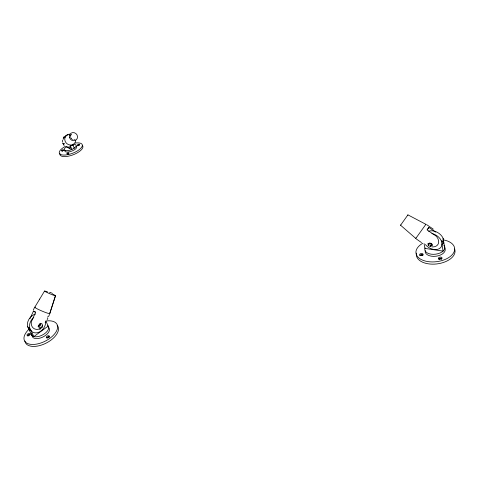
<?xml version="1.0" encoding="UTF-8"?>
<svg xmlns="http://www.w3.org/2000/svg" width="479" height="479" viewBox="0 0 479 479"><rect width="100%" height="100%" fill="white"/><g stroke="black" fill="none" stroke-linecap="round" stroke-linejoin="round"><path stroke-width="0.72" d="M70.503 136.03L70.479 136.605M62.593 140.042L62.45 141.97M68.731 153.999L67.916 153.993M55.48 295.753L49.75 313.583M55.504 295.687L49.774 313.47M400.6 225.184L407.922 214.867L425.885 224.316L415.784 238.434L400.558 225.208L400.797 224.944M407.916 214.903L407.683 215.281M70.623 135.533L71.024 134.803M49.571 314.332L48.547 316.607M33.291 310.135L34.338 307.865M45.188 322.535L45.433 322.002M45.673 321.463L45.918 320.93M47.619 317.182L47.864 316.643M47.193 319.595L47.864 318.116M29.979 318.733L33.434 311.17L35.476 311.871M62.294 151.136L62.989 150.741M39.673 299.13L44.541 291.04M34.793 307.201L39.703 299.082M415.784 238.422L416.053 238.027M435.8 232.123L428.891 227.423L427.118 229.956L435.656 235.77A4.61 3.257 31.8 0 1 436.351 236.321A2.323 1.641 31.7 0 1 436.668 236.656A9.358 6.592 32.1 0 1 431.992 246.93M427.16 229.788L428.891 227.423M425.615 224.663L425.885 224.31M67.928 134.838L68.03 134.749A5.76 5.395 41.1 0 0 65.593 136.054L64.066 137.515A2.862 0.91 60.7 0 0 63.964 137.683A1.437 0.455 60.8 0 0 63.941 137.82A5.838 1.862 60.7 0 0 63.952 138.239M70.024 135.707L71.413 134.401M72.485 145.311L73.676 144.257A5.76 5.395 41.1 0 1 71.251 145.574L69.683 146.969A2.856 0.91 60.6 0 1 69.527 147.041A1.437 0.461 60.6 0 1 69.413 147.029A5.838 1.862 60.7 0 1 68.832 146.748M39.799 329.33L40.691 328.678M78.466 145.365L79.28 145.209M64.557 143.389L63.545 143.969A7.508 6.508 -61.8 0 0 64.096 145.077M74.952 139.269L74.431 139.485M432.256 244.344L431.507 244.541L430.22 246.362L429.765 246.218A3.497 2.347 34.5 0 1 428.561 245.565L428.238 245.362L429.657 243.29L431.465 244.529L430.268 246.362A8.341 3.048 -30.7 0 0 432.13 245.697M73.053 139.533L72.485 139.359M431.842 244.164L431.417 244.027M50.211 292.394L52.516 293.417M73.922 147.993L74.275 148.155L72.766 144.287M426.693 224.675L433.297 229.154M429.885 243.17L430.196 243.38A3.509 2.347 34.4 0 0 431.417 244.039M421.514 242.566L416.413 239.045M71.706 138.904L71.269 138.491M71.078 138.257L70.658 137.467M33.793 317.355A9.514 7.377 -55.8 0 0 29.65 327.684L33.853 336.605L48.187 326.079L45.918 321.122M31.71 335.252L27.513 326.355A9.478 7.371 -55.7 0 1 35.464 314.08M66.072 146.34L66.288 146.885L71.862 149.472L70.239 145.329M424.077 243.613L424.933 248.415L443.099 251.116L441.399 240.943A10.221 7.185 31.9 0 0 431.866 233.53M428.591 231.231A10.185 7.185 31.7 0 1 443.129 238.362L444.805 248.517M429.615 243.045L428.214 245.332A11.7 3.946 -77.8 0 1 428.028 243.751M75.766 140.425A5.67 5.311 41.3 0 1 70.15 145.011A5.67 5.311 41.3 0 1 64.761 139.467A5.67 5.311 41.3 0 1 69.623 134.102M64 145.263A5.317 4.101 -3 0 1 63.444 144.287M63.426 144.257A5.251 4.562 -61.5 0 1 62.779 143.209M63.533 143.945A7.604 5.85 -2.8 0 1 62.875 143.023M72.67 144.454A6.347 2.395 -20.5 0 1 75.317 147.304A6.347 2.395 -20.5 0 1 66.294 150.687A6.347 2.395 -20.5 0 1 66.419 146.796M65.695 136.629A6.341 2.042 60.7 0 1 66.886 135.647M72.73 144.502A6.341 2.042 60.7 0 1 72.838 145.532M70.233 145.436A6.353 2.024 60.7 0 1 67.365 146.688M63.39 139.257A6.353 2.024 60.7 0 1 65.162 137.305M75.149 143.053A12.226 4.64 -20.6 0 1 80.238 148.837A12.226 4.64 -20.6 0 1 62.132 154.945A12.226 4.64 -20.6 0 1 65.33 146.364M82.328 145.454A12.214 4.658 -20.6 0 1 72.754 154.939A12.214 4.658 -20.6 0 1 59.887 153.639M67.521 153.981A1.114 0.425 -20.7 0 1 68.772 153.579M61.905 151.136A1.102 0.419 -20.8 0 1 63.006 150.538A1.102 0.419 -20.8 0 1 63.881 150.634M77.736 145.85A1.096 0.419 -20.3 0 1 77.772 145.664M78.035 145.388A1.096 0.419 -20.3 0 1 79.251 144.933M76.053 146.041A6.341 2.407 -20.6 0 1 71.742 151.136A6.341 2.407 -20.6 0 1 64.916 150.292M443.913 245.242A10.113 5.724 -7.2 0 1 435.842 254.163A10.113 5.724 -7.2 0 1 425.118 247.906M443.255 243.751A10.185 7.185 31.7 0 0 443.734 242.039A20.01 2.108 10.6 0 0 442.818 241.53A20.01 2.108 10.6 0 0 441.399 240.943M443.129 238.362A19.364 18.274 -60.2 0 1 442.021 244.595M442.015 244.625A10.221 7.185 31.9 0 1 435.441 249.589A10.221 7.185 31.9 0 1 425.358 244.553M443.943 240.003A19.489 11.065 -7.1 0 1 451.338 255.6A19.489 11.065 -7.1 0 1 422.322 260.043A19.489 11.065 -7.1 0 1 422.813 243.236M454.613 248.966A19.459 11.095 -7.1 0 1 436.537 263.965A19.459 11.095 -7.1 0 1 416.479 253.104M438.656 259.355A1.79 1.03 -6.7 0 1 439.908 258.295A1.79 1.03 -6.7 0 1 441.877 258.516M439.465 259.361A0.976 0.563 -6.7 0 1 440.56 258.672A0.976 0.563 -6.7 0 1 441.357 259.355M419.849 255.541A1.748 1.006 -7.7 0 1 421.382 254.642A1.748 1.006 -7.7 0 1 423.119 255.073M420.64 255.523A0.958 0.551 -7.7 0 1 421.718 255.073A0.958 0.551 -7.7 0 1 422.484 255.57M444.787 248.002A10.101 5.736 -7.1 0 1 436.153 256.205A10.101 5.736 -7.1 0 1 425.226 250.715M429.837 243.158A11.903 4.293 -30.7 0 1 428.046 243.727M432.154 245.673A8.233 2.754 -77.8 0 1 431.902 244.2M431.824 243.757A1.192 0.832 31.9 0 1 430.483 243.098M47.666 325.546A9.454 4.97 -26.5 0 1 41.745 335.366A9.454 4.97 -26.5 0 1 31.267 333.162M31.171 330.911A18.286 17.328 3 0 1 27.531 326.379M45.715 322.445A9.514 7.377 -55.8 0 1 40.002 331.684A9.514 7.377 -55.8 0 1 31.171 330.911M29.027 329.576A18.657 3.389 -39.1 0 1 29.644 327.696M40.452 328.247A9.478 7.371 -55.7 0 1 39.913 328.792M30.399 330.72A9.478 7.371 -55.7 0 1 29.033 329.576M46.487 320.936A18.214 9.61 -26.6 0 1 55.624 332.57A18.214 9.61 -26.6 0 1 30.656 344.347A18.214 9.61 -26.6 0 1 29.015 329.181M57.145 325.241A18.19 9.634 -26.6 0 1 45.75 343.317A18.19 9.634 -26.6 0 1 24.926 341.042M27.441 336.03A1.647 0.862 -27 0 1 28.578 334.731A1.647 0.862 -27 0 1 30.285 334.593M28.279 336.03A0.898 0.473 -27 0 1 28.596 335.168A0.898 0.473 -27 0 1 29.752 335.078M46.81 337.946A1.665 0.892 -26.6 0 1 48.068 336.869A1.665 0.892 -26.6 0 1 49.565 336.797M47.451 337.94A0.91 0.485 -26.6 0 1 48.253 337.234A0.91 0.485 -26.6 0 1 49.098 337.36M48.11 327.073A9.442 4.982 -26.6 0 1 42.811 337.054A9.442 4.982 -26.6 0 1 32.135 334.779M52.822 294.184A5.964 0.419 23.1 0 1 54.121 295.429A5.964 0.419 23.1 0 1 45.661 291.807A5.964 0.419 23.1 0 1 47.601 291.951M49.463 292.699A5.964 0.419 23.1 0 1 49.852 292.861M49.559 313.23A8.137 0.742 23 0 1 41.924 311.033A8.137 0.742 23 0 1 35.224 307.135M40.727 323.582A2.215 1.718 -55.9 0 1 40.092 325.876A2.215 1.718 -55.9 0 1 38.009 326.606M38.613 325.564A2.263 1.551 -29.9 0 0 39.278 327.397A2.263 1.551 -29.9 0 0 41.907 326.642A1.814 1.79 -45 0 0 42.164 326.295M42.493 325.558A2.185 1.892 -34.4 0 1 42.26 326.175M39.577 324.726A2.215 1.389 -59.1 0 1 41.607 323.642A2.215 1.389 -59.1 0 1 42.182 325.57M38.895 325.067A2.185 1.323 -49.7 0 1 39.302 324.493M38.607 325.636A1.85 0.413 -58.7 0 1 38.787 325.235M39.512 323.672A1.108 0.856 -55.9 0 1 39.619 325.103A1.108 0.856 -55.9 0 1 38.254 325.492M33.434 311.17A8.293 0.796 23 0 0 35.596 312.446L31.632 321.122A3.227 2.515 -55.6 0 0 31.261 322.301A8.718 6.772 -56 0 0 34.763 328.989A8.718 6.772 -56 0 0 42.661 326.941M69.539 137.635A4.227 3.946 41.8 0 0 76.49 139.575A4.227 3.946 41.8 0 0 74.299 132.731A4.227 3.946 41.8 0 0 69.539 137.635M67.461 153.921A1.114 0.425 -20.7 0 0 68.904 152.987A1.114 0.425 -20.7 0 0 67.216 153.226A1.114 0.425 -20.7 0 0 67.461 153.921M62.15 150.801A1.102 0.413 -20.7 0 0 63.581 149.885A1.102 0.413 -20.7 0 0 61.911 150.125A1.102 0.413 -20.7 0 0 62.15 150.801M78.083 145.251A1.096 0.413 -20.3 0 0 79.508 144.341A1.096 0.413 -20.3 0 0 77.843 144.568A1.096 0.413 -20.3 0 0 78.083 145.251M439.321 259.085A1.79 1.03 -6.7 0 0 442.033 258.013A1.79 1.03 -6.7 0 0 439.393 257.289A1.79 1.03 -6.7 0 0 439.321 259.085M420.55 255.505A1.754 1.006 -7.8 0 0 423.077 254.319A1.754 1.006 -7.8 0 0 420.382 253.774A1.754 1.006 -7.8 0 0 420.55 255.505M28.021 335.587A1.647 0.862 -26.9 0 0 29.991 333.833A1.647 0.862 -26.9 0 0 27.495 334.186A1.647 0.862 -26.9 0 0 28.021 335.587M47.343 337.845A1.665 0.892 -26.5 0 0 49.337 336.072A1.665 0.892 -26.5 0 0 46.798 336.396A1.665 0.892 -26.5 0 0 47.343 337.845"/></g></svg>
